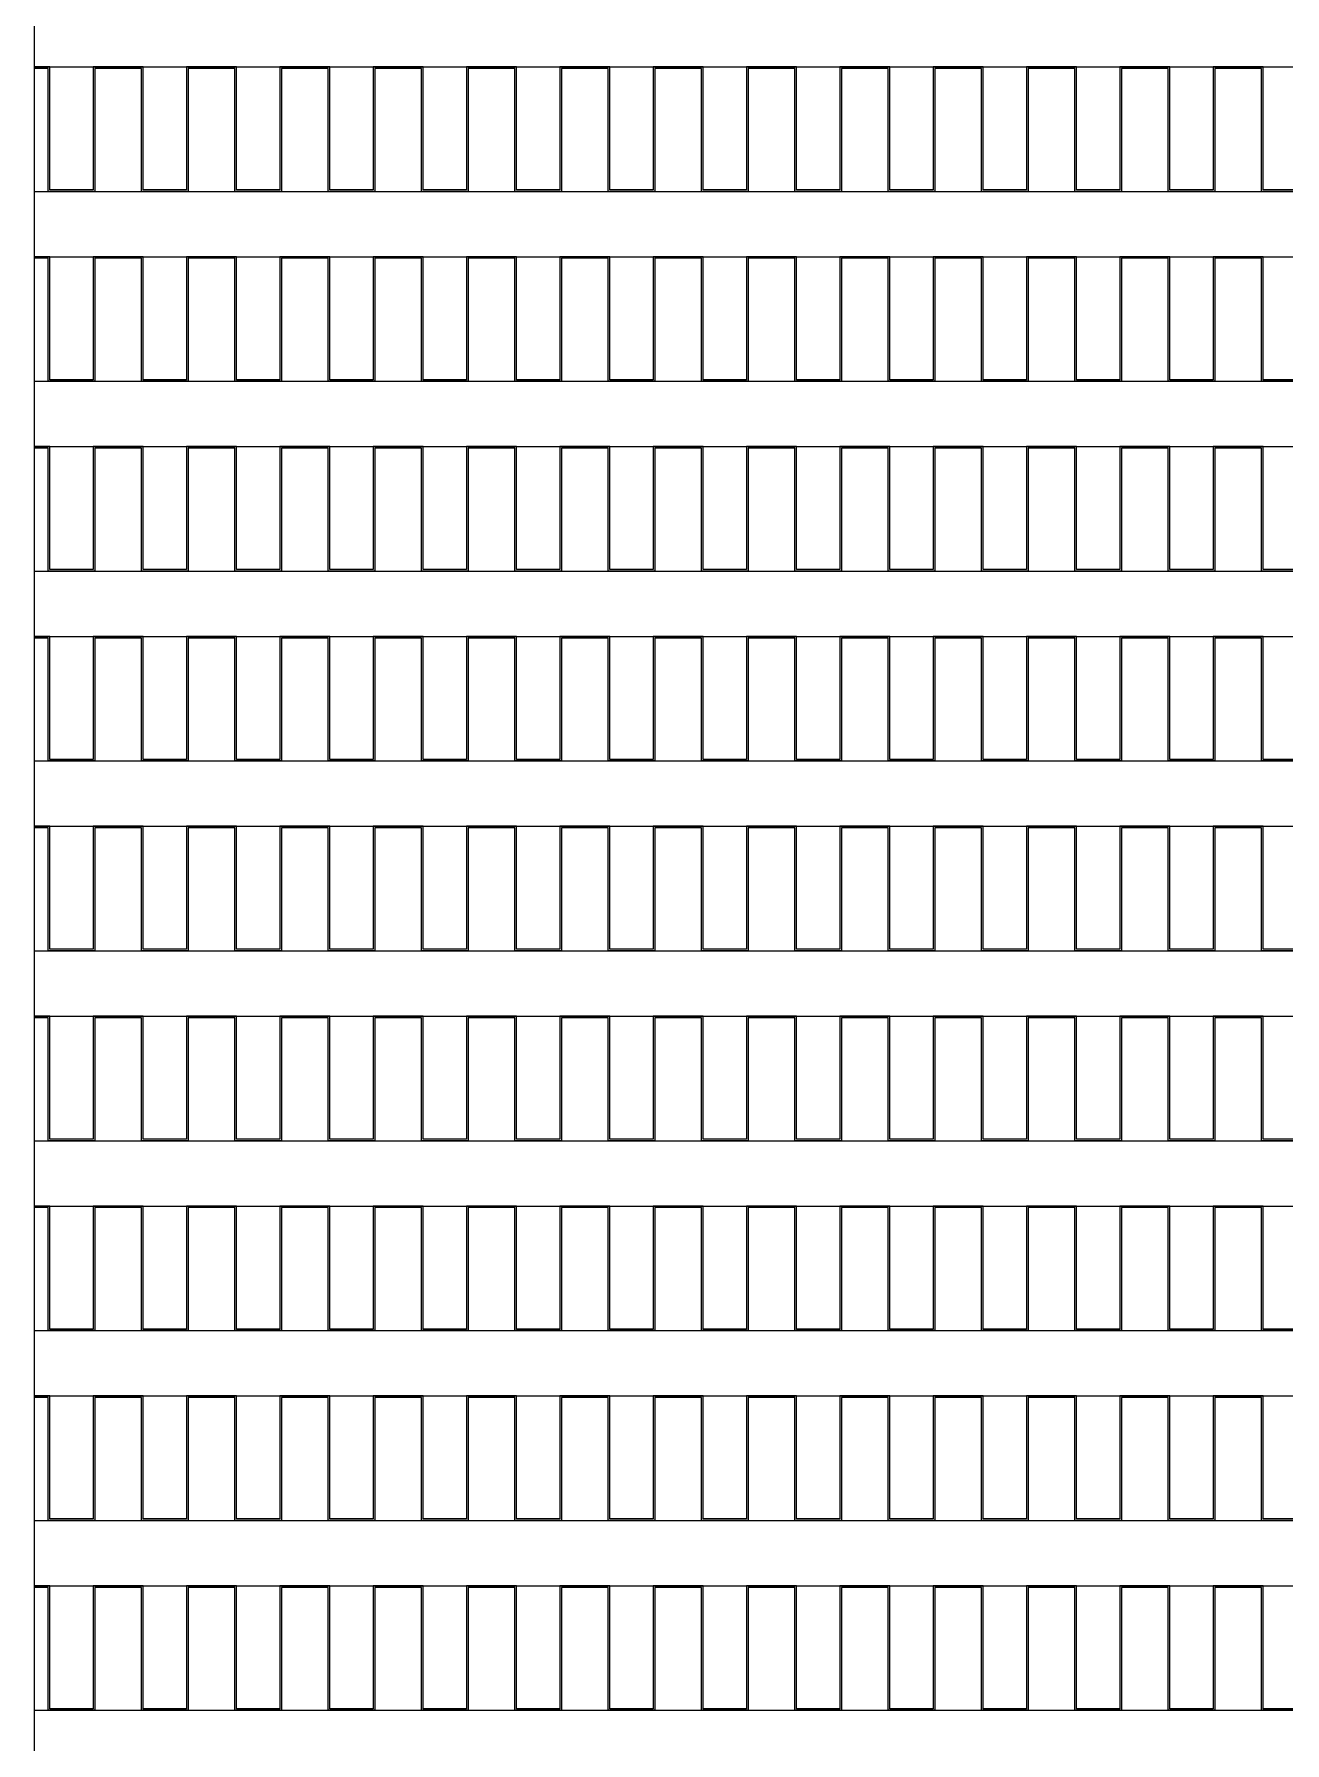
# Model space of a CAD drawing. Header units: millimetres. Extents: x -8604 to -3995, y 3123 to 6155.
# Drawn here: x -7646.6 to -7566.2, y 5417.1 to 5526.9 of the extents above; entities that cross this region are included whole.
import ezdxf

# ---------------------------------------------------------------- set-up
doc = ezdxf.new("R2010")
doc.units = ezdxf.units.MM

msp = doc.modelspace()

# ---------------------------------------------------------------- linework, layer by layer
at = {"color": 7, "linetype": 'Continuous', "lineweight": 25}
for p, q in [((-7646.62, 5571.18), (-7646.62, 5371.18)), ((-7645.62, 5524.78), (-7646.62, 5524.78)), ((-7646.62, 5524.78), (-7233.62, 5524.78)), ((-7645.62, 5516.88), (-7645.62, 5524.78)), ((-7642.82, 5524.78), (-7642.82, 5516.88)), ((-7639.62, 5524.78), (-7642.82, 5524.78)), ((-7639.62, 5516.88), (-7639.62, 5524.78)), ((-7636.82, 5524.78), (-7636.82, 5516.88)), ((-7633.62, 5524.78), (-7636.82, 5524.78)), ((-7633.62, 5516.88), (-7633.62, 5524.78)), ((-7630.82, 5524.78), (-7630.82, 5516.88)), ((-7627.62, 5524.78), (-7630.82, 5524.78)), ((-7627.62, 5516.88), (-7627.62, 5524.78)), ((-7624.82, 5524.78), (-7624.82, 5516.88)), ((-7621.62, 5524.78), (-7624.82, 5524.78)), ((-7621.62, 5516.88), (-7621.62, 5524.78)), ((-7618.82, 5524.78), (-7618.82, 5516.88)), ((-7615.62, 5524.78), (-7618.82, 5524.78)), ((-7615.62, 5516.88), (-7615.62, 5524.78)), ((-7612.82, 5524.78), (-7612.82, 5516.88)), ((-7609.62, 5524.78), (-7612.82, 5524.78)), ((-7609.62, 5516.88), (-7609.62, 5524.78)), ((-7606.82, 5524.78), (-7606.82, 5516.88)), ((-7603.62, 5524.78), (-7606.82, 5524.78)), ((-7603.62, 5516.88), (-7603.62, 5524.78)), ((-7600.82, 5524.78), (-7600.82, 5516.88)), ((-7597.62, 5524.78), (-7600.82, 5524.78)), ((-7597.62, 5516.88), (-7597.62, 5524.78)), ((-7594.82, 5524.78), (-7594.82, 5516.88)), ((-7591.62, 5524.78), (-7594.82, 5524.78)), ((-7591.62, 5516.88), (-7591.62, 5524.78)), ((-7588.82, 5524.78), (-7588.82, 5516.88)), ((-7585.62, 5524.78), (-7588.82, 5524.78)), ((-7585.62, 5516.88), (-7585.62, 5524.78)), ((-7582.82, 5524.78), (-7582.82, 5516.88)), ((-7579.62, 5524.78), (-7582.82, 5524.78)), ((-7579.62, 5516.88), (-7579.62, 5524.78)), ((-7576.82, 5524.78), (-7576.82, 5516.88)), ((-7573.62, 5524.78), (-7576.82, 5524.78)), ((-7573.62, 5516.88), (-7573.62, 5524.78)), ((-7570.82, 5524.78), (-7570.82, 5516.88)), ((-7567.62, 5524.78), (-7570.82, 5524.78)), ((-7567.62, 5516.88), (-7567.62, 5524.78)), ((-7645.72, 5524.68), (-7646.62, 5524.68)), ((-7645.72, 5516.78), (-7645.72, 5524.68)), ((-7639.72, 5524.68), (-7642.72, 5524.68)), ((-7642.72, 5524.68), (-7642.72, 5516.78)), ((-7639.72, 5516.78), (-7639.72, 5524.68)), ((-7633.72, 5524.68), (-7636.72, 5524.68)), ((-7636.72, 5524.68), (-7636.72, 5516.78)), ((-7633.72, 5516.78), (-7633.72, 5524.68)), ((-7627.72, 5524.68), (-7630.72, 5524.68)), ((-7630.72, 5524.68), (-7630.72, 5516.78)), ((-7627.72, 5516.78), (-7627.72, 5524.68)), ((-7621.72, 5524.68), (-7624.72, 5524.68)), ((-7624.72, 5524.68), (-7624.72, 5516.78)), ((-7621.72, 5516.78), (-7621.72, 5524.68)), ((-7615.72, 5524.68), (-7618.72, 5524.68)), ((-7618.72, 5524.68), (-7618.72, 5516.78)), ((-7615.72, 5516.78), (-7615.72, 5524.68)), ((-7609.72, 5524.68), (-7612.72, 5524.68)), ((-7612.72, 5524.68), (-7612.72, 5516.78)), ((-7609.72, 5516.78), (-7609.72, 5524.68)), ((-7603.72, 5524.68), (-7606.72, 5524.68)), ((-7606.72, 5524.68), (-7606.72, 5516.78)), ((-7603.72, 5516.78), (-7603.72, 5524.68)), ((-7597.72, 5524.68), (-7600.72, 5524.68)), ((-7600.72, 5524.68), (-7600.72, 5516.78)), ((-7597.72, 5516.78), (-7597.72, 5524.68)), ((-7591.72, 5524.68), (-7594.72, 5524.68)), ((-7594.72, 5524.68), (-7594.72, 5516.78)), ((-7591.72, 5516.78), (-7591.72, 5524.68)), ((-7585.72, 5524.68), (-7588.72, 5524.68)), ((-7588.72, 5524.68), (-7588.72, 5516.78)), ((-7585.72, 5516.78), (-7585.72, 5524.68)), ((-7579.72, 5524.68), (-7582.72, 5524.68)), ((-7582.72, 5524.68), (-7582.72, 5516.78)), ((-7579.72, 5516.78), (-7579.72, 5524.68)), ((-7573.72, 5524.68), (-7576.72, 5524.68)), ((-7576.72, 5524.68), (-7576.72, 5516.78)), ((-7573.72, 5516.78), (-7573.72, 5524.68)), ((-7567.72, 5524.68), (-7570.72, 5524.68)), ((-7570.72, 5524.68), (-7570.72, 5516.78)), ((-7567.72, 5516.78), (-7567.72, 5524.68)), ((-7646.62, 5516.78), (-7233.62, 5516.78)), ((-7642.72, 5516.78), (-7645.72, 5516.78)), ((-7642.82, 5516.88), (-7645.62, 5516.88)), ((-7636.72, 5516.78), (-7639.72, 5516.78)), ((-7636.82, 5516.88), (-7639.62, 5516.88)), ((-7630.72, 5516.78), (-7633.72, 5516.78)), ((-7630.82, 5516.88), (-7633.62, 5516.88)), ((-7624.72, 5516.78), (-7627.72, 5516.78)), ((-7624.82, 5516.88), (-7627.62, 5516.88)), ((-7618.72, 5516.78), (-7621.72, 5516.78)), ((-7618.82, 5516.88), (-7621.62, 5516.88)), ((-7612.72, 5516.78), (-7615.72, 5516.78)), ((-7612.82, 5516.88), (-7615.62, 5516.88)), ((-7606.72, 5516.78), (-7609.72, 5516.78)), ((-7606.82, 5516.88), (-7609.62, 5516.88)), ((-7600.72, 5516.78), (-7603.72, 5516.78)), ((-7600.82, 5516.88), (-7603.62, 5516.88)), ((-7594.72, 5516.78), (-7597.72, 5516.78)), ((-7594.82, 5516.88), (-7597.62, 5516.88)), ((-7588.72, 5516.78), (-7591.72, 5516.78)), ((-7588.82, 5516.88), (-7591.62, 5516.88)), ((-7582.72, 5516.78), (-7585.72, 5516.78)), ((-7582.82, 5516.88), (-7585.62, 5516.88)), ((-7576.72, 5516.78), (-7579.72, 5516.78)), ((-7576.82, 5516.88), (-7579.62, 5516.88)), ((-7570.72, 5516.78), (-7573.72, 5516.78)), ((-7570.82, 5516.88), (-7573.62, 5516.88)), ((-7564.72, 5516.78), (-7567.72, 5516.78)), ((-7564.82, 5516.88), (-7567.62, 5516.88)), ((-7645.62, 5512.58), (-7646.62, 5512.58)), ((-7646.62, 5512.58), (-7233.62, 5512.58)), ((-7645.72, 5512.48), (-7646.62, 5512.48)), ((-7645.72, 5504.58), (-7645.72, 5512.48)), ((-7645.62, 5504.68), (-7645.62, 5512.58)), ((-7642.82, 5512.58), (-7642.82, 5504.68)), ((-7639.62, 5512.58), (-7642.82, 5512.58)), ((-7639.72, 5512.48), (-7642.72, 5512.48)), ((-7642.72, 5512.48), (-7642.72, 5504.58)), ((-7639.72, 5504.58), (-7639.72, 5512.48)), ((-7639.62, 5504.68), (-7639.62, 5512.58)), ((-7636.82, 5512.58), (-7636.82, 5504.68)), ((-7633.62, 5512.58), (-7636.82, 5512.58)), ((-7633.72, 5512.48), (-7636.72, 5512.48)), ((-7636.72, 5512.48), (-7636.72, 5504.58)), ((-7633.72, 5504.58), (-7633.72, 5512.48)), ((-7633.62, 5504.68), (-7633.62, 5512.58)), ((-7630.82, 5512.58), (-7630.82, 5504.68)), ((-7627.62, 5512.58), (-7630.82, 5512.58)), ((-7627.72, 5512.48), (-7630.72, 5512.48)), ((-7630.72, 5512.48), (-7630.72, 5504.58)), ((-7627.72, 5504.58), (-7627.72, 5512.48)), ((-7627.62, 5504.68), (-7627.62, 5512.58)), ((-7624.82, 5512.58), (-7624.82, 5504.68)), ((-7621.62, 5512.58), (-7624.82, 5512.58)), ((-7621.72, 5512.48), (-7624.72, 5512.48)), ((-7624.72, 5512.48), (-7624.72, 5504.58)), ((-7621.72, 5504.58), (-7621.72, 5512.48)), ((-7621.62, 5504.68), (-7621.62, 5512.58)), ((-7618.82, 5512.58), (-7618.82, 5504.68)), ((-7615.62, 5512.58), (-7618.82, 5512.58)), ((-7615.72, 5512.48), (-7618.72, 5512.48)), ((-7618.72, 5512.48), (-7618.72, 5504.58)), ((-7615.72, 5504.58), (-7615.72, 5512.48)), ((-7615.62, 5504.68), (-7615.62, 5512.58)), ((-7612.82, 5512.58), (-7612.82, 5504.68)), ((-7609.62, 5512.58), (-7612.82, 5512.58)), ((-7609.72, 5512.48), (-7612.72, 5512.48)), ((-7612.72, 5512.48), (-7612.72, 5504.58)), ((-7609.72, 5504.58), (-7609.72, 5512.48)), ((-7609.62, 5504.68), (-7609.62, 5512.58)), ((-7606.82, 5512.58), (-7606.82, 5504.68)), ((-7603.62, 5512.58), (-7606.82, 5512.58)), ((-7603.72, 5512.48), (-7606.72, 5512.48)), ((-7606.72, 5512.48), (-7606.72, 5504.58)), ((-7603.72, 5504.58), (-7603.72, 5512.48)), ((-7603.62, 5504.68), (-7603.62, 5512.58)), ((-7600.82, 5512.58), (-7600.82, 5504.68)), ((-7597.62, 5512.58), (-7600.82, 5512.58)), ((-7597.72, 5512.48), (-7600.72, 5512.48)), ((-7600.72, 5512.48), (-7600.72, 5504.58)), ((-7597.72, 5504.58), (-7597.72, 5512.48)), ((-7597.62, 5504.68), (-7597.62, 5512.58)), ((-7594.82, 5512.58), (-7594.82, 5504.68)), ((-7591.62, 5512.58), (-7594.82, 5512.58)), ((-7591.72, 5512.48), (-7594.72, 5512.48)), ((-7594.72, 5512.48), (-7594.72, 5504.58)), ((-7591.72, 5504.58), (-7591.72, 5512.48)), ((-7591.62, 5504.68), (-7591.62, 5512.58)), ((-7588.82, 5512.58), (-7588.82, 5504.68)), ((-7585.62, 5512.58), (-7588.82, 5512.58)), ((-7585.72, 5512.48), (-7588.72, 5512.48)), ((-7588.72, 5512.48), (-7588.72, 5504.58)), ((-7585.72, 5504.58), (-7585.72, 5512.48)), ((-7585.62, 5504.68), (-7585.62, 5512.58)), ((-7582.82, 5512.58), (-7582.82, 5504.68)), ((-7579.62, 5512.58), (-7582.82, 5512.58)), ((-7579.72, 5512.48), (-7582.72, 5512.48)), ((-7582.72, 5512.48), (-7582.72, 5504.58)), ((-7579.72, 5504.58), (-7579.72, 5512.48)), ((-7579.62, 5504.68), (-7579.62, 5512.58)), ((-7576.82, 5512.58), (-7576.82, 5504.68)), ((-7573.62, 5512.58), (-7576.82, 5512.58)), ((-7573.72, 5512.48), (-7576.72, 5512.48)), ((-7576.72, 5512.48), (-7576.72, 5504.58)), ((-7573.72, 5504.58), (-7573.72, 5512.48)), ((-7573.62, 5504.68), (-7573.62, 5512.58)), ((-7570.82, 5512.58), (-7570.82, 5504.68)), ((-7567.62, 5512.58), (-7570.82, 5512.58)), ((-7567.72, 5512.48), (-7570.72, 5512.48)), ((-7570.72, 5512.48), (-7570.72, 5504.58)), ((-7567.72, 5504.58), (-7567.72, 5512.48)), ((-7567.62, 5504.68), (-7567.62, 5512.58)), ((-7646.62, 5504.58), (-7233.62, 5504.58)), ((-7642.72, 5504.58), (-7645.72, 5504.58)), ((-7642.82, 5504.68), (-7645.62, 5504.68)), ((-7636.72, 5504.58), (-7639.72, 5504.58)), ((-7636.82, 5504.68), (-7639.62, 5504.68)), ((-7630.72, 5504.58), (-7633.72, 5504.58)), ((-7630.82, 5504.68), (-7633.62, 5504.68)), ((-7624.72, 5504.58), (-7627.72, 5504.58)), ((-7624.82, 5504.68), (-7627.62, 5504.68)), ((-7618.72, 5504.58), (-7621.72, 5504.58)), ((-7618.82, 5504.68), (-7621.62, 5504.68)), ((-7612.72, 5504.58), (-7615.72, 5504.58)), ((-7612.82, 5504.68), (-7615.62, 5504.68)), ((-7606.72, 5504.58), (-7609.72, 5504.58)), ((-7606.82, 5504.68), (-7609.62, 5504.68)), ((-7600.72, 5504.58), (-7603.72, 5504.58)), ((-7600.82, 5504.68), (-7603.62, 5504.68)), ((-7594.72, 5504.58), (-7597.72, 5504.58)), ((-7594.82, 5504.68), (-7597.62, 5504.68)), ((-7588.72, 5504.58), (-7591.72, 5504.58)), ((-7588.82, 5504.68), (-7591.62, 5504.68)), ((-7582.72, 5504.58), (-7585.72, 5504.58)), ((-7582.82, 5504.68), (-7585.62, 5504.68)), ((-7576.72, 5504.58), (-7579.72, 5504.58)), ((-7576.82, 5504.68), (-7579.62, 5504.68)), ((-7570.72, 5504.58), (-7573.72, 5504.58)), ((-7570.82, 5504.68), (-7573.62, 5504.68)), ((-7564.72, 5504.58), (-7567.72, 5504.58)), ((-7564.82, 5504.68), (-7567.62, 5504.68)), ((-7645.62, 5500.38), (-7646.62, 5500.38)), ((-7646.62, 5500.38), (-7233.62, 5500.38)), ((-7645.72, 5500.28), (-7646.62, 5500.28)), ((-7645.72, 5492.38), (-7645.72, 5500.28)), ((-7645.62, 5492.48), (-7645.62, 5500.38)), ((-7642.82, 5500.38), (-7642.82, 5492.48)), ((-7639.62, 5500.38), (-7642.82, 5500.38)), ((-7639.72, 5500.28), (-7642.72, 5500.28)), ((-7642.72, 5500.28), (-7642.72, 5492.38)), ((-7639.72, 5492.38), (-7639.72, 5500.28)), ((-7639.62, 5492.48), (-7639.62, 5500.38)), ((-7636.82, 5500.38), (-7636.82, 5492.48)), ((-7633.62, 5500.38), (-7636.82, 5500.38)), ((-7633.72, 5500.28), (-7636.72, 5500.28)), ((-7636.72, 5500.28), (-7636.72, 5492.38)), ((-7633.72, 5492.38), (-7633.72, 5500.28)), ((-7633.62, 5492.48), (-7633.62, 5500.38)), ((-7630.82, 5500.38), (-7630.82, 5492.48)), ((-7627.62, 5500.38), (-7630.82, 5500.38)), ((-7627.72, 5500.28), (-7630.72, 5500.28)), ((-7630.72, 5500.28), (-7630.72, 5492.38)), ((-7627.72, 5492.38), (-7627.72, 5500.28)), ((-7627.62, 5492.48), (-7627.62, 5500.38)), ((-7624.82, 5500.38), (-7624.82, 5492.48)), ((-7621.62, 5500.38), (-7624.82, 5500.38)), ((-7621.72, 5500.28), (-7624.72, 5500.28)), ((-7624.72, 5500.28), (-7624.72, 5492.38)), ((-7621.72, 5492.38), (-7621.72, 5500.28)), ((-7621.62, 5492.48), (-7621.62, 5500.38)), ((-7618.82, 5500.38), (-7618.82, 5492.48)), ((-7615.62, 5500.38), (-7618.82, 5500.38)), ((-7615.72, 5500.28), (-7618.72, 5500.28)), ((-7618.72, 5500.28), (-7618.72, 5492.38)), ((-7615.72, 5492.38), (-7615.72, 5500.28)), ((-7615.62, 5492.48), (-7615.62, 5500.38)), ((-7612.82, 5500.38), (-7612.82, 5492.48)), ((-7609.62, 5500.38), (-7612.82, 5500.38)), ((-7609.72, 5500.28), (-7612.72, 5500.28)), ((-7612.72, 5500.28), (-7612.72, 5492.38)), ((-7609.72, 5492.38), (-7609.72, 5500.28)), ((-7609.62, 5492.48), (-7609.62, 5500.38)), ((-7606.82, 5500.38), (-7606.82, 5492.48)), ((-7603.62, 5500.38), (-7606.82, 5500.38)), ((-7603.72, 5500.28), (-7606.72, 5500.28)), ((-7606.72, 5500.28), (-7606.72, 5492.38)), ((-7603.72, 5492.38), (-7603.72, 5500.28)), ((-7603.62, 5492.48), (-7603.62, 5500.38)), ((-7600.82, 5500.38), (-7600.82, 5492.48)), ((-7597.62, 5500.38), (-7600.82, 5500.38)), ((-7597.72, 5500.28), (-7600.72, 5500.28)), ((-7600.72, 5500.28), (-7600.72, 5492.38)), ((-7597.72, 5492.38), (-7597.72, 5500.28)), ((-7597.62, 5492.48), (-7597.62, 5500.38)), ((-7594.82, 5500.38), (-7594.82, 5492.48)), ((-7591.62, 5500.38), (-7594.82, 5500.38)), ((-7591.72, 5500.28), (-7594.72, 5500.28)), ((-7594.72, 5500.28), (-7594.72, 5492.38)), ((-7591.72, 5492.38), (-7591.72, 5500.28)), ((-7591.62, 5492.48), (-7591.62, 5500.38)), ((-7588.82, 5500.38), (-7588.82, 5492.48)), ((-7585.62, 5500.38), (-7588.82, 5500.38)), ((-7585.72, 5500.28), (-7588.72, 5500.28)), ((-7588.72, 5500.28), (-7588.72, 5492.38)), ((-7585.72, 5492.38), (-7585.72, 5500.28)), ((-7585.62, 5492.48), (-7585.62, 5500.38)), ((-7582.82, 5500.38), (-7582.82, 5492.48)), ((-7579.62, 5500.38), (-7582.82, 5500.38)), ((-7579.72, 5500.28), (-7582.72, 5500.28)), ((-7582.72, 5500.28), (-7582.72, 5492.38)), ((-7579.72, 5492.38), (-7579.72, 5500.28)), ((-7579.62, 5492.48), (-7579.62, 5500.38)), ((-7576.82, 5500.38), (-7576.82, 5492.48)), ((-7573.62, 5500.38), (-7576.82, 5500.38)), ((-7573.72, 5500.28), (-7576.72, 5500.28)), ((-7576.72, 5500.28), (-7576.72, 5492.38)), ((-7573.72, 5492.38), (-7573.72, 5500.28)), ((-7573.62, 5492.48), (-7573.62, 5500.38)), ((-7570.82, 5500.38), (-7570.82, 5492.48)), ((-7567.62, 5500.38), (-7570.82, 5500.38)), ((-7567.72, 5500.28), (-7570.72, 5500.28)), ((-7570.72, 5500.28), (-7570.72, 5492.38)), ((-7567.72, 5492.38), (-7567.72, 5500.28)), ((-7567.62, 5492.48), (-7567.62, 5500.38)), ((-7646.62, 5492.38), (-7233.62, 5492.38)), ((-7642.72, 5492.38), (-7645.72, 5492.38)), ((-7642.82, 5492.48), (-7645.62, 5492.48)), ((-7636.72, 5492.38), (-7639.72, 5492.38)), ((-7636.82, 5492.48), (-7639.62, 5492.48)), ((-7630.72, 5492.38), (-7633.72, 5492.38)), ((-7630.82, 5492.48), (-7633.62, 5492.48)), ((-7624.72, 5492.38), (-7627.72, 5492.38)), ((-7624.82, 5492.48), (-7627.62, 5492.48)), ((-7618.72, 5492.38), (-7621.72, 5492.38)), ((-7618.82, 5492.48), (-7621.62, 5492.48)), ((-7612.72, 5492.38), (-7615.72, 5492.38)), ((-7612.82, 5492.48), (-7615.62, 5492.48)), ((-7606.72, 5492.38), (-7609.72, 5492.38)), ((-7606.82, 5492.48), (-7609.62, 5492.48)), ((-7600.72, 5492.38), (-7603.72, 5492.38)), ((-7600.82, 5492.48), (-7603.62, 5492.48)), ((-7594.72, 5492.38), (-7597.72, 5492.38)), ((-7594.82, 5492.48), (-7597.62, 5492.48)), ((-7588.72, 5492.38), (-7591.72, 5492.38)), ((-7588.82, 5492.48), (-7591.62, 5492.48)), ((-7582.72, 5492.38), (-7585.72, 5492.38)), ((-7582.82, 5492.48), (-7585.62, 5492.48)), ((-7576.72, 5492.38), (-7579.72, 5492.38)), ((-7576.82, 5492.48), (-7579.62, 5492.48)), ((-7570.72, 5492.38), (-7573.72, 5492.38)), ((-7570.82, 5492.48), (-7573.62, 5492.48)), ((-7564.72, 5492.38), (-7567.72, 5492.38)), ((-7564.82, 5492.48), (-7567.62, 5492.48)), ((-7645.62, 5488.18), (-7646.62, 5488.18)), ((-7646.62, 5488.18), (-7233.62, 5488.18)), ((-7645.72, 5488.08), (-7646.62, 5488.08)), ((-7645.72, 5480.18), (-7645.72, 5488.08)), ((-7645.62, 5480.28), (-7645.62, 5488.18)), ((-7642.82, 5488.18), (-7642.82, 5480.28)), ((-7639.62, 5488.18), (-7642.82, 5488.18)), ((-7639.72, 5488.08), (-7642.72, 5488.08)), ((-7642.72, 5488.08), (-7642.72, 5480.18)), ((-7639.72, 5480.18), (-7639.72, 5488.08)), ((-7639.62, 5480.28), (-7639.62, 5488.18)), ((-7636.82, 5488.18), (-7636.82, 5480.28)), ((-7633.62, 5488.18), (-7636.82, 5488.18)), ((-7633.72, 5488.08), (-7636.72, 5488.08)), ((-7636.72, 5488.08), (-7636.72, 5480.18)), ((-7633.72, 5480.18), (-7633.72, 5488.08)), ((-7633.62, 5480.28), (-7633.62, 5488.18)), ((-7630.82, 5488.18), (-7630.82, 5480.28)), ((-7627.62, 5488.18), (-7630.82, 5488.18)), ((-7627.72, 5488.08), (-7630.72, 5488.08)), ((-7630.72, 5488.08), (-7630.72, 5480.18)), ((-7627.72, 5480.18), (-7627.72, 5488.08)), ((-7627.62, 5480.28), (-7627.62, 5488.18)), ((-7624.82, 5488.18), (-7624.82, 5480.28)), ((-7621.62, 5488.18), (-7624.82, 5488.18)), ((-7621.72, 5488.08), (-7624.72, 5488.08)), ((-7624.72, 5488.08), (-7624.72, 5480.18)), ((-7621.72, 5480.18), (-7621.72, 5488.08)), ((-7621.62, 5480.28), (-7621.62, 5488.18)), ((-7618.82, 5488.18), (-7618.82, 5480.28)), ((-7615.62, 5488.18), (-7618.82, 5488.18)), ((-7615.72, 5488.08), (-7618.72, 5488.08)), ((-7618.72, 5488.08), (-7618.72, 5480.18)), ((-7615.72, 5480.18), (-7615.72, 5488.08)), ((-7615.62, 5480.28), (-7615.62, 5488.18)), ((-7612.82, 5488.18), (-7612.82, 5480.28)), ((-7609.62, 5488.18), (-7612.82, 5488.18)), ((-7609.72, 5488.08), (-7612.72, 5488.08)), ((-7612.72, 5488.08), (-7612.72, 5480.18)), ((-7609.72, 5480.18), (-7609.72, 5488.08)), ((-7609.62, 5480.28), (-7609.62, 5488.18)), ((-7606.82, 5488.18), (-7606.82, 5480.28)), ((-7603.62, 5488.18), (-7606.82, 5488.18)), ((-7606.72, 5488.08), (-7606.72, 5480.18)), ((-7603.72, 5488.08), (-7606.72, 5488.08)), ((-7603.72, 5480.18), (-7603.72, 5488.08)), ((-7603.62, 5480.28), (-7603.62, 5488.18)), ((-7600.82, 5488.18), (-7600.82, 5480.28)), ((-7597.62, 5488.18), (-7600.82, 5488.18)), ((-7597.72, 5488.08), (-7600.72, 5488.08)), ((-7600.72, 5488.08), (-7600.72, 5480.18)), ((-7597.72, 5480.18), (-7597.72, 5488.08)), ((-7597.62, 5480.28), (-7597.62, 5488.18)), ((-7594.82, 5488.18), (-7594.82, 5480.28)), ((-7591.62, 5488.18), (-7594.82, 5488.18)), ((-7591.72, 5488.08), (-7594.72, 5488.08)), ((-7594.72, 5488.08), (-7594.72, 5480.18)), ((-7591.72, 5480.18), (-7591.72, 5488.08)), ((-7591.62, 5480.28), (-7591.62, 5488.18)), ((-7588.82, 5488.18), (-7588.82, 5480.28)), ((-7585.62, 5488.18), (-7588.82, 5488.18)), ((-7585.72, 5488.08), (-7588.72, 5488.08)), ((-7588.72, 5488.08), (-7588.72, 5480.18)), ((-7585.72, 5480.18), (-7585.72, 5488.08)), ((-7585.62, 5480.28), (-7585.62, 5488.18)), ((-7582.82, 5488.18), (-7582.82, 5480.28)), ((-7579.62, 5488.18), (-7582.82, 5488.18)), ((-7579.72, 5488.08), (-7582.72, 5488.08)), ((-7582.72, 5488.08), (-7582.72, 5480.18)), ((-7579.72, 5480.18), (-7579.72, 5488.08)), ((-7579.62, 5480.28), (-7579.62, 5488.18)), ((-7576.82, 5488.18), (-7576.82, 5480.28)), ((-7573.62, 5488.18), (-7576.82, 5488.18)), ((-7573.72, 5488.08), (-7576.72, 5488.08)), ((-7576.72, 5488.08), (-7576.72, 5480.18)), ((-7573.72, 5480.18), (-7573.72, 5488.08)), ((-7573.62, 5480.28), (-7573.62, 5488.18)), ((-7570.82, 5488.18), (-7570.82, 5480.28)), ((-7567.62, 5488.18), (-7570.82, 5488.18)), ((-7567.72, 5488.08), (-7570.72, 5488.08)), ((-7570.72, 5488.08), (-7570.72, 5480.18)), ((-7567.72, 5480.18), (-7567.72, 5488.08)), ((-7567.62, 5480.28), (-7567.62, 5488.18)), ((-7646.62, 5480.18), (-7233.62, 5480.18)), ((-7642.72, 5480.18), (-7645.72, 5480.18)), ((-7642.82, 5480.28), (-7645.62, 5480.28)), ((-7636.72, 5480.18), (-7639.72, 5480.18)), ((-7636.82, 5480.28), (-7639.62, 5480.28)), ((-7630.72, 5480.18), (-7633.72, 5480.18)), ((-7630.82, 5480.28), (-7633.62, 5480.28)), ((-7624.72, 5480.18), (-7627.72, 5480.18)), ((-7624.82, 5480.28), (-7627.62, 5480.28)), ((-7618.72, 5480.18), (-7621.72, 5480.18)), ((-7618.82, 5480.28), (-7621.62, 5480.28)), ((-7612.72, 5480.18), (-7615.72, 5480.18)), ((-7612.82, 5480.28), (-7615.62, 5480.28)), ((-7606.72, 5480.18), (-7609.72, 5480.18)), ((-7606.82, 5480.28), (-7609.62, 5480.28)), ((-7600.72, 5480.18), (-7603.72, 5480.18)), ((-7600.82, 5480.28), (-7603.62, 5480.28)), ((-7594.72, 5480.18), (-7597.72, 5480.18)), ((-7594.82, 5480.28), (-7597.62, 5480.28)), ((-7588.72, 5480.18), (-7591.72, 5480.18)), ((-7588.82, 5480.28), (-7591.62, 5480.28)), ((-7582.72, 5480.18), (-7585.72, 5480.18)), ((-7582.82, 5480.28), (-7585.62, 5480.28)), ((-7576.72, 5480.18), (-7579.72, 5480.18)), ((-7576.82, 5480.28), (-7579.62, 5480.28)), ((-7570.72, 5480.18), (-7573.72, 5480.18)), ((-7570.82, 5480.28), (-7573.62, 5480.28)), ((-7564.72, 5480.18), (-7567.72, 5480.18)), ((-7564.82, 5480.28), (-7567.62, 5480.28)), ((-7645.62, 5475.98), (-7646.62, 5475.98)), ((-7646.62, 5475.98), (-7233.62, 5475.98)), ((-7645.72, 5475.88), (-7646.62, 5475.88)), ((-7645.72, 5467.98), (-7645.72, 5475.88)), ((-7645.62, 5468.08), (-7645.62, 5475.98)), ((-7642.82, 5475.98), (-7642.82, 5468.08)), ((-7639.62, 5475.98), (-7642.82, 5475.98)), ((-7642.72, 5475.88), (-7642.72, 5467.98)), ((-7639.72, 5475.88), (-7642.72, 5475.88)), ((-7639.72, 5467.98), (-7639.72, 5475.88)), ((-7639.62, 5468.08), (-7639.62, 5475.98)), ((-7636.82, 5475.98), (-7636.82, 5468.08)), ((-7633.62, 5475.98), (-7636.82, 5475.98)), ((-7636.72, 5475.88), (-7636.72, 5467.98)), ((-7633.72, 5475.88), (-7636.72, 5475.88)), ((-7633.72, 5467.98), (-7633.72, 5475.88)), ((-7633.62, 5468.08), (-7633.62, 5475.98)), ((-7630.82, 5475.98), (-7630.82, 5468.08)), ((-7627.62, 5475.98), (-7630.82, 5475.98)), ((-7630.72, 5475.88), (-7630.72, 5467.98)), ((-7627.72, 5475.88), (-7630.72, 5475.88)), ((-7627.72, 5467.98), (-7627.72, 5475.88)), ((-7627.62, 5468.08), (-7627.62, 5475.98)), ((-7624.82, 5475.98), (-7624.82, 5468.08)), ((-7621.62, 5475.98), (-7624.82, 5475.98)), ((-7624.72, 5475.88), (-7624.72, 5467.98)), ((-7621.72, 5475.88), (-7624.72, 5475.88)), ((-7621.72, 5467.98), (-7621.72, 5475.88)), ((-7621.62, 5468.08), (-7621.62, 5475.98)), ((-7618.82, 5475.98), (-7618.82, 5468.08)), ((-7615.62, 5475.98), (-7618.82, 5475.98)), ((-7618.72, 5475.88), (-7618.72, 5467.98)), ((-7615.72, 5475.88), (-7618.72, 5475.88)), ((-7615.72, 5467.98), (-7615.72, 5475.88)), ((-7615.62, 5468.08), (-7615.62, 5475.98)), ((-7612.82, 5475.98), (-7612.82, 5468.08)), ((-7609.62, 5475.98), (-7612.82, 5475.98)), ((-7612.72, 5475.88), (-7612.72, 5467.98)), ((-7609.72, 5475.88), (-7612.72, 5475.88)), ((-7609.72, 5467.98), (-7609.72, 5475.88)), ((-7609.62, 5468.08), (-7609.62, 5475.98)), ((-7606.82, 5475.98), (-7606.82, 5468.08)), ((-7603.62, 5475.98), (-7606.82, 5475.98)), ((-7606.72, 5475.88), (-7606.72, 5467.98)), ((-7603.72, 5475.88), (-7606.72, 5475.88)), ((-7603.72, 5467.98), (-7603.72, 5475.88)), ((-7603.62, 5468.08), (-7603.62, 5475.98)), ((-7600.82, 5475.98), (-7600.82, 5468.08)), ((-7597.62, 5475.98), (-7600.82, 5475.98)), ((-7600.72, 5475.88), (-7600.72, 5467.98)), ((-7597.72, 5475.88), (-7600.72, 5475.88)), ((-7597.72, 5467.98), (-7597.72, 5475.88)), ((-7597.62, 5468.08), (-7597.62, 5475.98)), ((-7594.82, 5475.98), (-7594.82, 5468.08)), ((-7591.62, 5475.98), (-7594.82, 5475.98)), ((-7594.72, 5475.88), (-7594.72, 5467.98)), ((-7591.72, 5475.88), (-7594.72, 5475.88)), ((-7591.72, 5467.98), (-7591.72, 5475.88)), ((-7591.62, 5468.08), (-7591.62, 5475.98)), ((-7588.82, 5475.98), (-7588.82, 5468.08)), ((-7585.62, 5475.98), (-7588.82, 5475.98)), ((-7588.72, 5475.88), (-7588.72, 5467.98)), ((-7585.72, 5475.88), (-7588.72, 5475.88)), ((-7585.72, 5467.98), (-7585.72, 5475.88)), ((-7585.62, 5468.08), (-7585.62, 5475.98)), ((-7582.82, 5475.98), (-7582.82, 5468.08)), ((-7579.62, 5475.98), (-7582.82, 5475.98)), ((-7579.72, 5475.88), (-7582.72, 5475.88)), ((-7582.72, 5475.88), (-7582.72, 5467.98)), ((-7579.72, 5467.98), (-7579.72, 5475.88)), ((-7579.62, 5468.08), (-7579.62, 5475.98)), ((-7576.82, 5475.98), (-7576.82, 5468.08)), ((-7573.62, 5475.98), (-7576.82, 5475.98)), ((-7573.72, 5475.88), (-7576.72, 5475.88)), ((-7576.72, 5475.88), (-7576.72, 5467.98)), ((-7573.72, 5467.98), (-7573.72, 5475.88)), ((-7573.62, 5468.08), (-7573.62, 5475.98)), ((-7570.82, 5475.98), (-7570.82, 5468.08)), ((-7567.62, 5475.98), (-7570.82, 5475.98)), ((-7567.72, 5475.88), (-7570.72, 5475.88)), ((-7570.72, 5475.88), (-7570.72, 5467.98)), ((-7567.72, 5467.98), (-7567.72, 5475.88)), ((-7567.62, 5468.08), (-7567.62, 5475.98)), ((-7646.62, 5467.98), (-7233.62, 5467.98)), ((-7642.72, 5467.98), (-7645.72, 5467.98)), ((-7642.82, 5468.08), (-7645.62, 5468.08)), ((-7636.72, 5467.98), (-7639.72, 5467.98)), ((-7636.82, 5468.08), (-7639.62, 5468.08)), ((-7630.72, 5467.98), (-7633.72, 5467.98)), ((-7630.82, 5468.08), (-7633.62, 5468.08)), ((-7624.72, 5467.98), (-7627.72, 5467.98)), ((-7624.82, 5468.08), (-7627.62, 5468.08)), ((-7618.72, 5467.98), (-7621.72, 5467.98)), ((-7618.82, 5468.08), (-7621.62, 5468.08)), ((-7612.72, 5467.98), (-7615.72, 5467.98)), ((-7612.82, 5468.08), (-7615.62, 5468.08)), ((-7606.72, 5467.98), (-7609.72, 5467.98)), ((-7606.82, 5468.08), (-7609.62, 5468.08)), ((-7600.72, 5467.98), (-7603.72, 5467.98)), ((-7600.82, 5468.08), (-7603.62, 5468.08)), ((-7594.72, 5467.98), (-7597.72, 5467.98)), ((-7594.82, 5468.08), (-7597.62, 5468.08)), ((-7588.72, 5467.98), (-7591.72, 5467.98)), ((-7588.82, 5468.08), (-7591.62, 5468.08)), ((-7582.72, 5467.98), (-7585.72, 5467.98)), ((-7582.82, 5468.08), (-7585.62, 5468.08)), ((-7576.72, 5467.98), (-7579.72, 5467.98)), ((-7576.82, 5468.08), (-7579.62, 5468.08)), ((-7570.72, 5467.98), (-7573.72, 5467.98)), ((-7570.82, 5468.08), (-7573.62, 5468.08)), ((-7564.72, 5467.98), (-7567.72, 5467.98)), ((-7564.82, 5468.08), (-7567.62, 5468.08)), ((-7645.62, 5463.78), (-7646.62, 5463.78)), ((-7646.62, 5463.78), (-7233.62, 5463.78)), ((-7645.72, 5463.68), (-7646.62, 5463.68)), ((-7645.72, 5455.78), (-7645.72, 5463.68)), ((-7645.62, 5455.88), (-7645.62, 5463.78)), ((-7642.82, 5463.78), (-7642.82, 5455.88)), ((-7639.62, 5463.78), (-7642.82, 5463.78)), ((-7639.72, 5463.68), (-7642.72, 5463.68)), ((-7642.72, 5463.68), (-7642.72, 5455.78)), ((-7639.72, 5455.78), (-7639.72, 5463.68)), ((-7639.62, 5455.88), (-7639.62, 5463.78)), ((-7636.82, 5463.78), (-7636.82, 5455.88)), ((-7633.62, 5463.78), (-7636.82, 5463.78)), ((-7633.72, 5463.68), (-7636.72, 5463.68)), ((-7636.72, 5463.68), (-7636.72, 5455.78)), ((-7633.72, 5455.78), (-7633.72, 5463.68)), ((-7633.62, 5455.88), (-7633.62, 5463.78)), ((-7627.62, 5463.78), (-7630.82, 5463.78)), ((-7630.82, 5463.78), (-7630.82, 5455.88)), ((-7627.72, 5463.68), (-7630.72, 5463.68)), ((-7630.72, 5463.68), (-7630.72, 5455.78)), ((-7627.72, 5455.78), (-7627.72, 5463.68)), ((-7627.62, 5455.88), (-7627.62, 5463.78)), ((-7624.82, 5463.78), (-7624.82, 5455.88)), ((-7621.62, 5463.78), (-7624.82, 5463.78)), ((-7621.72, 5463.68), (-7624.72, 5463.68)), ((-7624.72, 5463.68), (-7624.72, 5455.78)), ((-7621.72, 5455.78), (-7621.72, 5463.68)), ((-7621.62, 5455.88), (-7621.62, 5463.78)), ((-7618.82, 5463.78), (-7618.82, 5455.88)), ((-7615.62, 5463.78), (-7618.82, 5463.78)), ((-7615.72, 5463.68), (-7618.72, 5463.68)), ((-7618.72, 5463.68), (-7618.72, 5455.78)), ((-7615.72, 5455.78), (-7615.72, 5463.68)), ((-7615.62, 5455.88), (-7615.62, 5463.78)), ((-7612.82, 5463.78), (-7612.82, 5455.88)), ((-7609.62, 5463.78), (-7612.82, 5463.78)), ((-7609.72, 5463.68), (-7612.72, 5463.68)), ((-7612.72, 5463.68), (-7612.72, 5455.78)), ((-7609.72, 5455.78), (-7609.72, 5463.68)), ((-7609.62, 5455.88), (-7609.62, 5463.78)), ((-7606.82, 5463.78), (-7606.82, 5455.88)), ((-7603.62, 5463.78), (-7606.82, 5463.78)), ((-7603.72, 5463.68), (-7606.72, 5463.68)), ((-7606.72, 5463.68), (-7606.72, 5455.78)), ((-7603.72, 5455.78), (-7603.72, 5463.68)), ((-7603.62, 5455.88), (-7603.62, 5463.78)), ((-7600.82, 5463.78), (-7600.82, 5455.88)), ((-7597.62, 5463.78), (-7600.82, 5463.78)), ((-7597.72, 5463.68), (-7600.72, 5463.68)), ((-7600.72, 5463.68), (-7600.72, 5455.78)), ((-7597.72, 5455.78), (-7597.72, 5463.68)), ((-7597.62, 5455.88), (-7597.62, 5463.78)), ((-7594.82, 5463.78), (-7594.82, 5455.88)), ((-7591.62, 5463.78), (-7594.82, 5463.78)), ((-7591.72, 5463.68), (-7594.72, 5463.68)), ((-7594.72, 5463.68), (-7594.72, 5455.78)), ((-7591.72, 5455.78), (-7591.72, 5463.68)), ((-7591.62, 5455.88), (-7591.62, 5463.78)), ((-7588.82, 5463.78), (-7588.82, 5455.88)), ((-7585.62, 5463.78), (-7588.82, 5463.78)), ((-7585.72, 5463.68), (-7588.72, 5463.68)), ((-7588.72, 5463.68), (-7588.72, 5455.78)), ((-7585.72, 5455.78), (-7585.72, 5463.68)), ((-7585.62, 5455.88), (-7585.62, 5463.78)), ((-7582.82, 5463.78), (-7582.82, 5455.88)), ((-7579.62, 5463.78), (-7582.82, 5463.78)), ((-7579.72, 5463.68), (-7582.72, 5463.68)), ((-7582.72, 5463.68), (-7582.72, 5455.78)), ((-7579.72, 5455.78), (-7579.72, 5463.68)), ((-7579.62, 5455.88), (-7579.62, 5463.78)), ((-7576.82, 5463.78), (-7576.82, 5455.88)), ((-7573.62, 5463.78), (-7576.82, 5463.78)), ((-7573.72, 5463.68), (-7576.72, 5463.68)), ((-7576.72, 5463.68), (-7576.72, 5455.78)), ((-7573.72, 5455.78), (-7573.72, 5463.68)), ((-7573.62, 5455.88), (-7573.62, 5463.78)), ((-7570.82, 5463.78), (-7570.82, 5455.88)), ((-7567.62, 5463.78), (-7570.82, 5463.78)), ((-7567.72, 5463.68), (-7570.72, 5463.68)), ((-7570.72, 5463.68), (-7570.72, 5455.78)), ((-7567.72, 5455.78), (-7567.72, 5463.68)), ((-7567.62, 5455.88), (-7567.62, 5463.78)), ((-7646.62, 5455.78), (-7233.62, 5455.78)), ((-7642.72, 5455.78), (-7645.72, 5455.78)), ((-7642.82, 5455.88), (-7645.62, 5455.88)), ((-7636.72, 5455.78), (-7639.72, 5455.78)), ((-7636.82, 5455.88), (-7639.62, 5455.88)), ((-7630.72, 5455.78), (-7633.72, 5455.78)), ((-7630.82, 5455.88), (-7633.62, 5455.88)), ((-7624.72, 5455.78), (-7627.72, 5455.78)), ((-7624.82, 5455.88), (-7627.62, 5455.88)), ((-7618.72, 5455.78), (-7621.72, 5455.78)), ((-7618.82, 5455.88), (-7621.62, 5455.88)), ((-7612.72, 5455.78), (-7615.72, 5455.78)), ((-7612.82, 5455.88), (-7615.62, 5455.88)), ((-7606.72, 5455.78), (-7609.72, 5455.78)), ((-7606.82, 5455.88), (-7609.62, 5455.88)), ((-7600.72, 5455.78), (-7603.72, 5455.78)), ((-7600.82, 5455.88), (-7603.62, 5455.88)), ((-7594.72, 5455.78), (-7597.72, 5455.78)), ((-7594.82, 5455.88), (-7597.62, 5455.88)), ((-7588.72, 5455.78), (-7591.72, 5455.78)), ((-7588.82, 5455.88), (-7591.62, 5455.88)), ((-7582.72, 5455.78), (-7585.72, 5455.78)), ((-7582.82, 5455.88), (-7585.62, 5455.88)), ((-7576.72, 5455.78), (-7579.72, 5455.78)), ((-7576.82, 5455.88), (-7579.62, 5455.88)), ((-7570.72, 5455.78), (-7573.72, 5455.78)), ((-7570.82, 5455.88), (-7573.62, 5455.88)), ((-7564.72, 5455.78), (-7567.72, 5455.78)), ((-7564.82, 5455.88), (-7567.62, 5455.88)), ((-7645.62, 5451.58), (-7646.62, 5451.58)), ((-7646.62, 5451.58), (-7233.62, 5451.58)), ((-7645.72, 5451.48), (-7646.62, 5451.48)), ((-7645.72, 5443.58), (-7645.72, 5451.48)), ((-7645.62, 5443.68), (-7645.62, 5451.58)), ((-7642.82, 5451.58), (-7642.82, 5443.68)), ((-7639.62, 5451.58), (-7642.82, 5451.58)), ((-7639.72, 5451.48), (-7642.72, 5451.48)), ((-7642.72, 5451.48), (-7642.72, 5443.58)), ((-7639.72, 5443.58), (-7639.72, 5451.48)), ((-7639.62, 5443.68), (-7639.62, 5451.58)), ((-7636.82, 5451.58), (-7636.82, 5443.68)), ((-7633.62, 5451.58), (-7636.82, 5451.58)), ((-7633.72, 5451.48), (-7636.72, 5451.48)), ((-7636.72, 5451.48), (-7636.72, 5443.58)), ((-7633.72, 5443.58), (-7633.72, 5451.48)), ((-7633.62, 5443.68), (-7633.62, 5451.58)), ((-7630.82, 5451.58), (-7630.82, 5443.68)), ((-7627.62, 5451.58), (-7630.82, 5451.58)), ((-7627.72, 5451.48), (-7630.72, 5451.48)), ((-7630.72, 5451.48), (-7630.72, 5443.58)), ((-7627.72, 5443.58), (-7627.72, 5451.48)), ((-7627.62, 5443.68), (-7627.62, 5451.58)), ((-7624.82, 5451.58), (-7624.82, 5443.68)), ((-7621.62, 5451.58), (-7624.82, 5451.58)), ((-7621.72, 5451.48), (-7624.72, 5451.48)), ((-7624.72, 5451.48), (-7624.72, 5443.58)), ((-7621.72, 5443.58), (-7621.72, 5451.48)), ((-7621.62, 5443.68), (-7621.62, 5451.58)), ((-7618.82, 5451.58), (-7618.82, 5443.68)), ((-7615.62, 5451.58), (-7618.82, 5451.58)), ((-7615.72, 5451.48), (-7618.72, 5451.48)), ((-7618.72, 5451.48), (-7618.72, 5443.58)), ((-7615.72, 5443.58), (-7615.72, 5451.48)), ((-7615.62, 5443.68), (-7615.62, 5451.58)), ((-7612.82, 5451.58), (-7612.82, 5443.68)), ((-7609.62, 5451.58), (-7612.82, 5451.58)), ((-7609.72, 5451.48), (-7612.72, 5451.48)), ((-7612.72, 5451.48), (-7612.72, 5443.58)), ((-7609.72, 5443.58), (-7609.72, 5451.48)), ((-7609.62, 5443.68), (-7609.62, 5451.58)), ((-7606.82, 5451.58), (-7606.82, 5443.68)), ((-7603.62, 5451.58), (-7606.82, 5451.58)), ((-7603.72, 5451.48), (-7606.72, 5451.48)), ((-7606.72, 5451.48), (-7606.72, 5443.58)), ((-7603.72, 5443.58), (-7603.72, 5451.48)), ((-7603.62, 5443.68), (-7603.62, 5451.58)), ((-7600.82, 5451.58), (-7600.82, 5443.68)), ((-7597.62, 5451.58), (-7600.82, 5451.58)), ((-7597.72, 5451.48), (-7600.72, 5451.48)), ((-7600.72, 5451.48), (-7600.72, 5443.58)), ((-7597.72, 5443.58), (-7597.72, 5451.48)), ((-7597.62, 5443.68), (-7597.62, 5451.58)), ((-7594.82, 5451.58), (-7594.82, 5443.68)), ((-7591.62, 5451.58), (-7594.82, 5451.58)), ((-7591.72, 5451.48), (-7594.72, 5451.48)), ((-7594.72, 5451.48), (-7594.72, 5443.58)), ((-7591.72, 5443.58), (-7591.72, 5451.48)), ((-7591.62, 5443.68), (-7591.62, 5451.58)), ((-7588.82, 5451.58), (-7588.82, 5443.68)), ((-7585.62, 5451.58), (-7588.82, 5451.58)), ((-7585.72, 5451.48), (-7588.72, 5451.48)), ((-7588.72, 5451.48), (-7588.72, 5443.58)), ((-7585.72, 5443.58), (-7585.72, 5451.48)), ((-7585.62, 5443.68), (-7585.62, 5451.58)), ((-7582.82, 5451.58), (-7582.82, 5443.68)), ((-7579.62, 5451.58), (-7582.82, 5451.58)), ((-7579.72, 5451.48), (-7582.72, 5451.48)), ((-7582.72, 5451.48), (-7582.72, 5443.58)), ((-7579.72, 5443.58), (-7579.72, 5451.48)), ((-7579.62, 5443.68), (-7579.62, 5451.58)), ((-7576.82, 5451.58), (-7576.82, 5443.68)), ((-7573.62, 5451.58), (-7576.82, 5451.58)), ((-7573.72, 5451.48), (-7576.72, 5451.48)), ((-7576.72, 5451.48), (-7576.72, 5443.58)), ((-7573.72, 5443.58), (-7573.72, 5451.48)), ((-7573.62, 5443.68), (-7573.62, 5451.58)), ((-7570.82, 5451.58), (-7570.82, 5443.68)), ((-7567.62, 5451.58), (-7570.82, 5451.58)), ((-7567.72, 5451.48), (-7570.72, 5451.48)), ((-7570.72, 5451.48), (-7570.72, 5443.58)), ((-7567.72, 5443.58), (-7567.72, 5451.48)), ((-7567.62, 5443.68), (-7567.62, 5451.58)), ((-7646.62, 5443.58), (-7233.62, 5443.58)), ((-7642.72, 5443.58), (-7645.72, 5443.58)), ((-7642.82, 5443.68), (-7645.62, 5443.68)), ((-7636.72, 5443.58), (-7639.72, 5443.58)), ((-7636.82, 5443.68), (-7639.62, 5443.68)), ((-7630.72, 5443.58), (-7633.72, 5443.58)), ((-7630.82, 5443.68), (-7633.62, 5443.68)), ((-7624.72, 5443.58), (-7627.72, 5443.58)), ((-7624.82, 5443.68), (-7627.62, 5443.68)), ((-7618.72, 5443.58), (-7621.72, 5443.58)), ((-7618.82, 5443.68), (-7621.62, 5443.68)), ((-7612.72, 5443.58), (-7615.72, 5443.58)), ((-7612.82, 5443.68), (-7615.62, 5443.68)), ((-7606.72, 5443.58), (-7609.72, 5443.58)), ((-7606.82, 5443.68), (-7609.62, 5443.68)), ((-7600.72, 5443.58), (-7603.72, 5443.58)), ((-7600.82, 5443.68), (-7603.62, 5443.68)), ((-7594.72, 5443.58), (-7597.72, 5443.58)), ((-7594.82, 5443.68), (-7597.62, 5443.68)), ((-7588.72, 5443.58), (-7591.72, 5443.58)), ((-7588.82, 5443.68), (-7591.62, 5443.68)), ((-7582.72, 5443.58), (-7585.72, 5443.58)), ((-7582.82, 5443.68), (-7585.62, 5443.68)), ((-7576.72, 5443.58), (-7579.72, 5443.58)), ((-7576.82, 5443.68), (-7579.62, 5443.68)), ((-7570.72, 5443.58), (-7573.72, 5443.58)), ((-7570.82, 5443.68), (-7573.62, 5443.68)), ((-7564.72, 5443.58), (-7567.72, 5443.58)), ((-7564.82, 5443.68), (-7567.62, 5443.68)), ((-7645.62, 5439.38), (-7646.62, 5439.38)), ((-7646.62, 5439.38), (-7233.62, 5439.38)), ((-7645.72, 5439.28), (-7646.62, 5439.28)), ((-7645.72, 5431.38), (-7645.72, 5439.28)), ((-7645.62, 5431.48), (-7645.62, 5439.38)), ((-7642.82, 5439.38), (-7642.82, 5431.48)), ((-7639.62, 5439.38), (-7642.82, 5439.38)), ((-7639.72, 5439.28), (-7642.72, 5439.28)), ((-7642.72, 5439.28), (-7642.72, 5431.38)), ((-7639.72, 5431.38), (-7639.72, 5439.28)), ((-7639.62, 5431.48), (-7639.62, 5439.38)), ((-7636.82, 5439.38), (-7636.82, 5431.48)), ((-7633.62, 5439.38), (-7636.82, 5439.38)), ((-7633.72, 5439.28), (-7636.72, 5439.28)), ((-7636.72, 5439.28), (-7636.72, 5431.38)), ((-7633.72, 5431.38), (-7633.72, 5439.28)), ((-7633.62, 5431.48), (-7633.62, 5439.38)), ((-7630.82, 5439.38), (-7630.82, 5431.48)), ((-7627.62, 5439.38), (-7630.82, 5439.38)), ((-7627.72, 5439.28), (-7630.72, 5439.28)), ((-7630.72, 5439.28), (-7630.72, 5431.38)), ((-7627.72, 5431.38), (-7627.72, 5439.28)), ((-7627.62, 5431.48), (-7627.62, 5439.38)), ((-7624.82, 5439.38), (-7624.82, 5431.48)), ((-7621.62, 5439.38), (-7624.82, 5439.38)), ((-7621.72, 5439.28), (-7624.72, 5439.28)), ((-7624.72, 5439.28), (-7624.72, 5431.38)), ((-7621.72, 5431.38), (-7621.72, 5439.28)), ((-7621.62, 5431.48), (-7621.62, 5439.38)), ((-7618.82, 5439.38), (-7618.82, 5431.48)), ((-7615.62, 5439.38), (-7618.82, 5439.38)), ((-7615.72, 5439.28), (-7618.72, 5439.28)), ((-7618.72, 5439.28), (-7618.72, 5431.38)), ((-7615.72, 5431.38), (-7615.72, 5439.28)), ((-7615.62, 5431.48), (-7615.62, 5439.38)), ((-7612.82, 5439.38), (-7612.82, 5431.48)), ((-7609.62, 5439.38), (-7612.82, 5439.38)), ((-7609.72, 5439.28), (-7612.72, 5439.28)), ((-7612.72, 5439.28), (-7612.72, 5431.38)), ((-7609.72, 5431.38), (-7609.72, 5439.28)), ((-7609.62, 5431.48), (-7609.62, 5439.38)), ((-7606.82, 5439.38), (-7606.82, 5431.48)), ((-7603.62, 5439.38), (-7606.82, 5439.38)), ((-7603.72, 5439.28), (-7606.72, 5439.28)), ((-7606.72, 5439.28), (-7606.72, 5431.38)), ((-7603.72, 5431.38), (-7603.72, 5439.28)), ((-7603.62, 5431.48), (-7603.62, 5439.38)), ((-7600.82, 5439.38), (-7600.82, 5431.48)), ((-7597.62, 5439.38), (-7600.82, 5439.38)), ((-7597.72, 5439.28), (-7600.72, 5439.28)), ((-7600.72, 5439.28), (-7600.72, 5431.38)), ((-7597.72, 5431.38), (-7597.72, 5439.28)), ((-7597.62, 5431.48), (-7597.62, 5439.38)), ((-7594.82, 5439.38), (-7594.82, 5431.48)), ((-7591.62, 5439.38), (-7594.82, 5439.38)), ((-7591.72, 5439.28), (-7594.72, 5439.28)), ((-7594.72, 5439.28), (-7594.72, 5431.38)), ((-7591.72, 5431.38), (-7591.72, 5439.28)), ((-7591.62, 5431.48), (-7591.62, 5439.38)), ((-7588.82, 5439.38), (-7588.82, 5431.48)), ((-7585.62, 5439.38), (-7588.82, 5439.38)), ((-7585.72, 5439.28), (-7588.72, 5439.28)), ((-7588.72, 5439.28), (-7588.72, 5431.38)), ((-7585.72, 5431.38), (-7585.72, 5439.28)), ((-7585.62, 5431.48), (-7585.62, 5439.38)), ((-7582.82, 5439.38), (-7582.82, 5431.48)), ((-7579.62, 5439.38), (-7582.82, 5439.38)), ((-7579.72, 5439.28), (-7582.72, 5439.28)), ((-7582.72, 5439.28), (-7582.72, 5431.38)), ((-7579.72, 5431.38), (-7579.72, 5439.28)), ((-7579.62, 5431.48), (-7579.62, 5439.38)), ((-7576.82, 5439.38), (-7576.82, 5431.48)), ((-7573.62, 5439.38), (-7576.82, 5439.38)), ((-7573.72, 5439.28), (-7576.72, 5439.28)), ((-7576.72, 5439.28), (-7576.72, 5431.38)), ((-7573.72, 5431.38), (-7573.72, 5439.28)), ((-7573.62, 5431.48), (-7573.62, 5439.38)), ((-7570.82, 5439.38), (-7570.82, 5431.48)), ((-7567.62, 5439.38), (-7570.82, 5439.38)), ((-7567.72, 5439.28), (-7570.72, 5439.28)), ((-7570.72, 5439.28), (-7570.72, 5431.38)), ((-7567.72, 5431.38), (-7567.72, 5439.28)), ((-7567.62, 5431.48), (-7567.62, 5439.38)), ((-7642.82, 5431.48), (-7645.62, 5431.48)), ((-7636.82, 5431.48), (-7639.62, 5431.48)), ((-7630.82, 5431.48), (-7633.62, 5431.48)), ((-7624.82, 5431.48), (-7627.62, 5431.48)), ((-7618.82, 5431.48), (-7621.62, 5431.48)), ((-7612.82, 5431.48), (-7615.62, 5431.48)), ((-7606.82, 5431.48), (-7609.62, 5431.48)), ((-7600.82, 5431.48), (-7603.62, 5431.48)), ((-7594.82, 5431.48), (-7597.62, 5431.48)), ((-7588.82, 5431.48), (-7591.62, 5431.48)), ((-7582.82, 5431.48), (-7585.62, 5431.48)), ((-7576.82, 5431.48), (-7579.62, 5431.48)), ((-7570.82, 5431.48), (-7573.62, 5431.48)), ((-7564.82, 5431.48), (-7567.62, 5431.48)), ((-7646.62, 5431.38), (-7233.62, 5431.38)), ((-7642.72, 5431.38), (-7645.72, 5431.38)), ((-7636.72, 5431.38), (-7639.72, 5431.38)), ((-7630.72, 5431.38), (-7633.72, 5431.38)), ((-7624.72, 5431.38), (-7627.72, 5431.38)), ((-7618.72, 5431.38), (-7621.72, 5431.38)), ((-7612.72, 5431.38), (-7615.72, 5431.38)), ((-7606.72, 5431.38), (-7609.72, 5431.38)), ((-7600.72, 5431.38), (-7603.72, 5431.38)), ((-7594.72, 5431.38), (-7597.72, 5431.38)), ((-7588.72, 5431.38), (-7591.72, 5431.38)), ((-7582.72, 5431.38), (-7585.72, 5431.38)), ((-7576.72, 5431.38), (-7579.72, 5431.38)), ((-7570.72, 5431.38), (-7573.72, 5431.38)), ((-7564.72, 5431.38), (-7567.72, 5431.38)), ((-7645.62, 5427.18), (-7646.62, 5427.18)), ((-7646.62, 5427.18), (-7233.62, 5427.18)), ((-7645.72, 5427.08), (-7646.62, 5427.08)), ((-7645.72, 5419.18), (-7645.72, 5427.08)), ((-7645.62, 5419.28), (-7645.62, 5427.18)), ((-7642.82, 5427.18), (-7642.82, 5419.28)), ((-7639.62, 5427.18), (-7642.82, 5427.18)), ((-7639.72, 5427.08), (-7642.72, 5427.08)), ((-7642.72, 5427.08), (-7642.72, 5419.18)), ((-7639.72, 5419.18), (-7639.72, 5427.08)), ((-7639.62, 5419.28), (-7639.62, 5427.18)), ((-7636.82, 5427.18), (-7636.82, 5419.28)), ((-7633.62, 5427.18), (-7636.82, 5427.18)), ((-7633.72, 5427.08), (-7636.72, 5427.08)), ((-7636.72, 5427.08), (-7636.72, 5419.18)), ((-7633.72, 5419.18), (-7633.72, 5427.08)), ((-7633.62, 5419.28), (-7633.62, 5427.18)), ((-7630.82, 5427.18), (-7630.82, 5419.28)), ((-7627.62, 5427.18), (-7630.82, 5427.18)), ((-7627.72, 5427.08), (-7630.72, 5427.08)), ((-7630.72, 5427.08), (-7630.72, 5419.18)), ((-7627.72, 5419.18), (-7627.72, 5427.08)), ((-7627.62, 5419.28), (-7627.62, 5427.18)), ((-7624.82, 5427.18), (-7624.82, 5419.28)), ((-7621.62, 5427.18), (-7624.82, 5427.18)), ((-7621.72, 5427.08), (-7624.72, 5427.08)), ((-7624.72, 5427.08), (-7624.72, 5419.18)), ((-7621.72, 5419.18), (-7621.72, 5427.08)), ((-7621.62, 5419.28), (-7621.62, 5427.18)), ((-7618.82, 5427.18), (-7618.82, 5419.28)), ((-7615.62, 5427.18), (-7618.82, 5427.18)), ((-7615.72, 5427.08), (-7618.72, 5427.08)), ((-7618.72, 5427.08), (-7618.72, 5419.18)), ((-7615.72, 5419.18), (-7615.72, 5427.08)), ((-7615.62, 5419.28), (-7615.62, 5427.18)), ((-7612.82, 5427.18), (-7612.82, 5419.28)), ((-7609.62, 5427.18), (-7612.82, 5427.18)), ((-7609.72, 5427.08), (-7612.72, 5427.08)), ((-7612.72, 5427.08), (-7612.72, 5419.18)), ((-7609.72, 5419.18), (-7609.72, 5427.08)), ((-7609.62, 5419.28), (-7609.62, 5427.18)), ((-7606.82, 5427.18), (-7606.82, 5419.28)), ((-7603.62, 5427.18), (-7606.82, 5427.18)), ((-7603.72, 5427.08), (-7606.72, 5427.08)), ((-7606.72, 5427.08), (-7606.72, 5419.18)), ((-7603.72, 5419.18), (-7603.72, 5427.08)), ((-7603.62, 5419.28), (-7603.62, 5427.18)), ((-7600.82, 5427.18), (-7600.82, 5419.28)), ((-7597.62, 5427.18), (-7600.82, 5427.18)), ((-7597.72, 5427.08), (-7600.72, 5427.08)), ((-7600.72, 5427.08), (-7600.72, 5419.18)), ((-7597.72, 5419.18), (-7597.72, 5427.08)), ((-7597.62, 5419.28), (-7597.62, 5427.18)), ((-7594.82, 5427.18), (-7594.82, 5419.28)), ((-7591.62, 5427.18), (-7594.82, 5427.18)), ((-7591.72, 5427.08), (-7594.72, 5427.08)), ((-7594.72, 5427.08), (-7594.72, 5419.18)), ((-7591.72, 5419.18), (-7591.72, 5427.08)), ((-7591.62, 5419.28), (-7591.62, 5427.18)), ((-7588.82, 5427.18), (-7588.82, 5419.28)), ((-7585.62, 5427.18), (-7588.82, 5427.18)), ((-7585.72, 5427.08), (-7588.72, 5427.08)), ((-7588.72, 5427.08), (-7588.72, 5419.18)), ((-7585.72, 5419.18), (-7585.72, 5427.08)), ((-7585.62, 5419.28), (-7585.62, 5427.18)), ((-7582.82, 5427.18), (-7582.82, 5419.28)), ((-7579.62, 5427.18), (-7582.82, 5427.18)), ((-7579.72, 5427.08), (-7582.72, 5427.08)), ((-7582.72, 5427.08), (-7582.72, 5419.18)), ((-7579.72, 5419.18), (-7579.72, 5427.08)), ((-7579.62, 5419.28), (-7579.62, 5427.18)), ((-7576.82, 5427.18), (-7576.82, 5419.28)), ((-7573.62, 5427.18), (-7576.82, 5427.18)), ((-7573.72, 5427.08), (-7576.72, 5427.08)), ((-7576.72, 5427.08), (-7576.72, 5419.18)), ((-7573.72, 5419.18), (-7573.72, 5427.08)), ((-7573.62, 5419.28), (-7573.62, 5427.18)), ((-7570.82, 5427.18), (-7570.82, 5419.28)), ((-7567.62, 5427.18), (-7570.82, 5427.18)), ((-7567.72, 5427.08), (-7570.72, 5427.08)), ((-7570.72, 5427.08), (-7570.72, 5419.18)), ((-7567.72, 5419.18), (-7567.72, 5427.08)), ((-7567.62, 5419.28), (-7567.62, 5427.18)), ((-7646.62, 5419.18), (-7233.62, 5419.18)), ((-7642.72, 5419.18), (-7645.72, 5419.18)), ((-7642.82, 5419.28), (-7645.62, 5419.28)), ((-7636.72, 5419.18), (-7639.72, 5419.18)), ((-7636.82, 5419.28), (-7639.62, 5419.28)), ((-7630.72, 5419.18), (-7633.72, 5419.18)), ((-7630.82, 5419.28), (-7633.62, 5419.28)), ((-7624.72, 5419.18), (-7627.72, 5419.18)), ((-7624.82, 5419.28), (-7627.62, 5419.28)), ((-7618.72, 5419.18), (-7621.72, 5419.18)), ((-7618.82, 5419.28), (-7621.62, 5419.28)), ((-7612.72, 5419.18), (-7615.72, 5419.18)), ((-7612.82, 5419.28), (-7615.62, 5419.28)), ((-7606.72, 5419.18), (-7609.72, 5419.18)), ((-7606.82, 5419.28), (-7609.62, 5419.28)), ((-7600.72, 5419.18), (-7603.72, 5419.18)), ((-7600.82, 5419.28), (-7603.62, 5419.28)), ((-7594.72, 5419.18), (-7597.72, 5419.18)), ((-7594.82, 5419.28), (-7597.62, 5419.28)), ((-7588.72, 5419.18), (-7591.72, 5419.18)), ((-7588.82, 5419.28), (-7591.62, 5419.28)), ((-7582.72, 5419.18), (-7585.72, 5419.18)), ((-7582.82, 5419.28), (-7585.62, 5419.28)), ((-7576.72, 5419.18), (-7579.72, 5419.18)), ((-7576.82, 5419.28), (-7579.62, 5419.28)), ((-7570.72, 5419.18), (-7573.72, 5419.18)), ((-7570.82, 5419.28), (-7573.62, 5419.28)), ((-7564.72, 5419.18), (-7567.72, 5419.18)), ((-7564.82, 5419.28), (-7567.62, 5419.28))]:
    msp.add_line(p, q, dxfattribs=at)

doc.saveas('drawing.dxf')
